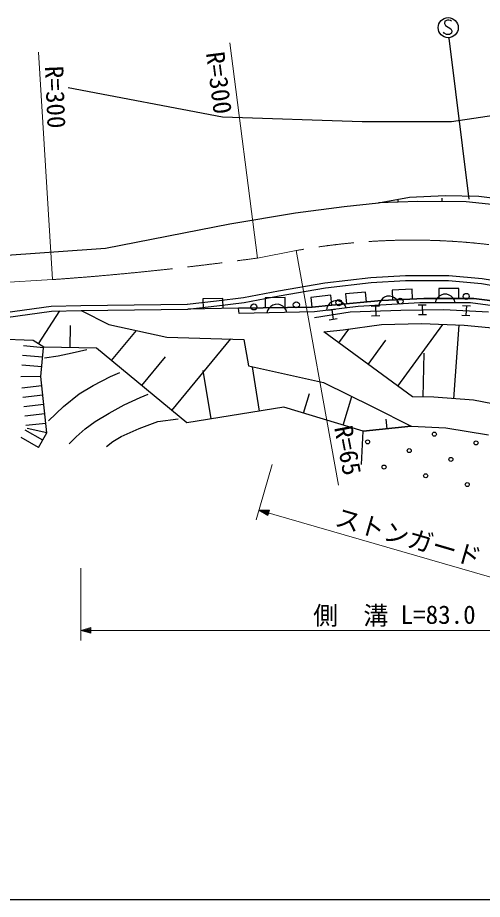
# Model space of a CAD drawing. Units: millimetres, scale not verified. Extents: x 40000 to 680000, y 20000 to 380000.
# Drawn here: x 474647 to 520990, y 205000 to 292827 of the extents above; entities that cross this region are included whole.
import ezdxf
from ezdxf.enums import TextEntityAlignment as Align

# ---------------------------------------------------------------- set-up
doc = ezdxf.new("R2010")
doc.units = ezdxf.units.MM
doc.header["$LTSCALE"] = 1000
doc.linetypes.add('CHAIN', pattern=[18.5, 12, -1.5, 3.5, -1.5])
for name, color, linetype, lineweight in [('M-BGD', 7, 'Continuous', 25), ('M-BGD-EXST', 7, 'Continuous', 25), ('M-BMK', 2, 'CHAIN', 13), ('M-STR-HTXT', 7, 'Continuous', 13), ('M-TTL-BAND', 7, 'Continuous', 25)]:
    doc.layers.add(name, color=color, linetype=linetype, lineweight=lineweight)
doc.styles.add('ＭＳ ゴシック', font='')
doc.styles.get('ＭＳ ゴシック').set_extended_font_data('MS Gothic')

msp = doc.modelspace()

# ---------------------------------------------------------------- linework, layer by layer
at = {"layer": 'M-BGD'}
for p, q in [((495089, 282907), (479686, 285843)), ((528387, 283989), (517924, 282444)), ((509007, 282444), (495089, 282907)), ((517924, 282444), (509007, 282444)), ((510623, 274367), (513733, 274950)), ((513733, 274950), (517281, 275096)), ((517281, 275096), (520635, 275047)), ((520635, 275047), (524280, 274562)), ((502372, 273396), (507220, 274027)), ((507220, 274027), (510623, 274367)), ((514560, 274513), (510623, 274367)), ((512591, 274440), (512583, 274663)), ((519371, 274464), (514560, 274513)), ((516965, 274489), (516969, 274845)), ((522871, 274124), (519371, 274464)), ((495810, 272279), (502372, 273396)), ((483416, 269851), (495810, 272279)), ((467571, 268734), (483416, 269851)), ((509866, 266958), (513314, 267126)), ((513314, 267126), (517642, 267126)), ((517642, 267126), (520976, 266831)), ((500651, 265619), (505291, 266413)), ((505291, 266413), (509866, 266958)), ((505363, 265919), (509907, 266460)), ((505363, 265919), (509907, 266460)), ((509907, 266460), (513326, 266627)), ((509907, 266460), (513326, 266627)), ((513326, 266627), (517620, 266627)), ((513326, 266627), (517620, 266627)), ((517620, 266627), (520914, 266335)), ((517620, 266627), (520914, 266335)), ((520914, 266335), (524255, 265794)), ((520914, 266335), (524255, 265794)), ((520976, 266831), (524344, 266285)), ((497156, 264954), (500651, 265619)), ((500735, 265127), (505363, 265919)), ((500735, 265127), (505363, 265919)), ((509347, 265496), (507356, 265312)), ((507356, 265312), (507448, 264318)), ((509439, 264502), (509347, 265496)), ((513983, 265790), (511986, 265691)), ((511986, 265691), (512035, 264694)), ((514032, 264792), (513983, 265790)), ((518644, 265846), (516645, 265846)), ((516645, 265846), (516645, 264847)), ((517123, 265269), (516884, 265190)), ((517443, 265269), (517123, 265269)), ((517683, 265190), (517443, 265269)), ((518644, 264847), (518644, 265846)), ((491548, 264290), (494462, 264623)), ((495116, 264859), (493117, 264821)), ((493117, 264821), (493136, 263823)), ((494462, 264623), (497156, 264954)), ((494523, 264127), (497233, 264461)), ((494523, 264127), (497233, 264461)), ((495135, 263860), (495116, 264859)), ((497233, 264461), (500735, 265127)), ((497233, 264461), (500735, 265127)), ((501323, 264941), (499324, 264918)), ((499324, 264918), (499335, 263919)), ((501334, 263942), (501323, 264941)), ((505871, 265175), (503884, 264964)), ((503884, 264964), (503989, 263971)), ((505932, 264488), (505748, 264345)), ((505977, 264182), (505871, 265175)), ((506160, 264597), (505932, 264488)), ((505963, 264181), (510924, 264639)), ((510924, 264639), (505963, 264181)), ((506477, 264637), (506160, 264597)), ((506725, 264588), (506477, 264637)), ((506938, 264493), (506725, 264588)), ((507162, 264320), (506938, 264493)), ((514761, 264431), (508591, 264056)), ((510744, 264427), (510678, 264183)), ((510851, 264633), (510744, 264427)), ((511038, 264845), (510851, 264633)), ((510924, 264639), (515143, 264847)), ((515143, 264847), (510924, 264639)), ((511231, 264976), (511038, 264845)), ((511465, 265071), (511231, 264976)), ((511784, 265090), (511465, 265071)), ((512029, 265025), (511784, 265090)), ((512236, 264917), (512029, 265025)), ((512447, 264730), (512236, 264917)), ((512579, 264538), (512447, 264730)), ((512673, 264304), (512579, 264538)), ((519806, 264431), (514761, 264431)), ((515143, 264847), (520146, 264847)), ((520146, 264847), (515143, 264847)), ((516364, 264670), (516284, 264431)), ((516484, 264870), (516364, 264670)), ((516684, 265070), (516484, 264870)), ((516884, 265190), (516684, 265070)), ((517883, 265070), (517683, 265190)), ((518083, 264870), (517883, 265070)), ((518203, 264670), (518083, 264870)), ((518283, 264431), (518203, 264670)), ((524183, 263847), (519806, 264431)), ((520146, 264847), (525066, 264222)), ((525066, 264222), (520146, 264847)), ((473400, 263453), (477994, 264103)), ((473464, 262958), (478033, 263604)), ((473464, 262958), (478033, 263604)), ((476734, 260329), (478849, 263615)), ((477994, 264103), (480967, 264145)), ((478033, 263604), (480974, 263646)), ((478033, 263604), (480974, 263646)), ((480967, 264145), (491598, 264293)), ((480974, 263646), (491605, 263794)), ((480974, 263646), (483747, 262256)), ((491605, 263794), (494523, 264127)), ((491605, 263794), (494523, 264127)), ((496666, 263889), (491605, 263794)), ((496666, 263889), (504004, 263972)), ((504004, 263972), (496666, 263889)), ((496750, 263348), (496666, 263889)), ((504255, 263514), (496750, 263348)), ((499578, 263650), (499503, 263409)), ((499694, 263852), (499578, 263650)), ((499889, 264056), (499694, 263852)), ((500086, 264181), (499889, 264056)), ((500324, 264266), (500086, 264181)), ((500644, 264273), (500324, 264266)), ((500885, 264198), (500644, 264273)), ((501088, 264083), (500885, 264198)), ((501292, 263888), (501088, 264083)), ((501417, 263691), (501292, 263888)), ((501502, 263453), (501417, 263691)), ((504004, 263972), (505963, 264181)), ((505963, 264181), (504004, 263972)), ((508591, 264056), (504255, 263514)), ((504266, 262973), (507810, 263514)), ((505481, 263909), (505431, 263661)), ((505575, 264122), (505481, 263909)), ((505568, 263677), (506358, 263797)), ((505748, 264345), (505575, 264122)), ((505963, 263737), (506114, 262750)), ((507305, 264137), (507162, 264320)), ((507414, 263909), (507305, 264137)), ((507810, 263514), (512855, 263681)), ((509916, 264083), (510716, 264110)), ((510316, 264097), (510349, 263098)), ((512855, 263681), (517149, 263764)), ((514592, 264214), (515392, 264229)), ((514992, 264222), (515012, 263223)), ((517149, 263764), (521610, 263514)), ((519008, 264160), (519807, 264115)), ((519407, 264138), (519351, 263141)), ((506509, 262810), (505719, 262689)), ((510749, 263112), (509949, 263085)), ((515411, 263231), (514612, 263215)), ((519751, 263118), (518952, 263163)), ((479893, 259951), (479925, 262159)), ((483747, 262256), (489535, 261009)), ((506664, 260439), (507661, 261801)), ((507108, 261723), (510944, 262264)), ((510944, 262264), (514905, 262348)), ((512556, 256134), (517042, 262264)), ((514905, 262348), (519157, 262181)), ((518136, 254871), (518676, 262200)), ((519157, 262181), (524452, 261681)), ((484023, 258672), (486501, 261663)), ((489535, 261009), (497214, 260782)), ((505191, 261515), (507108, 261723)), ((514029, 255058), (505191, 261515)), ((476205, 260669), (472346, 260820)), ((477226, 259951), (475236, 260134)), ((477264, 259988), (476205, 260669)), ((482522, 259913), (477264, 259988)), ((490025, 253708), (495918, 260821)), ((497214, 260782), (497668, 258136)), ((509610, 258286), (511371, 260693)), ((477138, 258993), (475147, 259176)), ((476961, 257078), (477226, 259951)), ((491526, 252467), (482522, 259913)), ((515092, 255037), (515178, 259416)), ((477050, 258036), (475059, 258219)), ((487024, 256190), (489398, 259056)), ((493941, 252854), (493164, 257692)), ((497668, 258136), (505159, 256473)), ((498771, 253629), (498061, 258049)), ((476961, 257078), (474963, 257062)), ((477567, 251484), (476961, 257078)), ((505159, 256473), (510077, 254054)), ((477062, 256146), (475075, 255931)), ((477163, 255213), (475176, 254999)), ((503163, 253421), (503756, 255386)), ((507116, 252230), (507978, 255086)), ((516155, 255016), (514029, 255058)), ((520116, 254725), (516155, 255016)), ((524952, 253767), (520116, 254725)), ((477264, 254281), (475277, 254066)), ((501187, 254016), (491526, 252467)), ((509093, 251635), (501187, 254016)), ((510077, 254054), (513898, 252126)), ((477365, 253348), (475378, 253134)), ((477466, 252416), (475478, 252201)), ((513898, 252126), (509093, 251635)), ((509093, 251635), (513898, 252126)), ((511495, 251881), (511399, 252825)), ((513898, 252126), (517358, 251978)), ((477150, 250747), (475410, 251728)), ((477567, 251484), (475609, 251886)), ((476734, 250010), (477567, 251484)), ((508950, 248321), (509093, 251635)), ((517358, 251978), (521611, 251286)), ((476734, 250010), (474993, 250991))]:
    msp.add_line(p, q, dxfattribs=at)
for points in [[(477337, 258956), (478704, 259153), (480071, 259454), (481537, 259763)], [(477740, 252661), (479234, 254077), (480769, 255343), (482166, 256171), (483898, 257068), (484848, 257463)], [(479800, 250361), (480487, 251087), (481387, 251880), (482393, 252603), (483760, 253432), (485285, 254264), (486853, 254996), (487675, 255324)], [(483516, 250119), (484150, 250608), (484967, 251094), (486767, 251902), (488629, 252601), (490664, 252863)]]:
    msp.add_lwpolyline(points, dxfattribs=at)
for centre, major_axis in [((519378, 265056), (300, 0)), ((502438, 264220), (300, 0)), ((506673, 264429), (300, 0)), ((512798, 264581), (300, 0)), ((498203, 264011), (300, 0)), ((516206, 251337), (200, 0)), ((509546, 250569), (200, 0)), ((520356, 250467), (200, 0)), ((513696, 249699), (200, 0)), ((517846, 248829), (200, 0)), ((511185, 248061), (200, 0)), ((515335, 247191), (200, 0)), ((519485, 246321), (200, 0))]:
    msp.add_ellipse(centre, major_axis=major_axis, ratio=0.999162, dxfattribs=at)
at = {"layer": 'M-BGD-EXST'}
for p, q in [((517260, 292467), (517220, 292227)), ((517500, 292586), (517260, 292467)), ((517660, 292586), (517500, 292586)), ((517820, 292547), (517660, 292586)), ((517900, 292467), (517820, 292547)), ((517220, 292227), (517300, 292027)), ((517300, 292027), (517860, 291708)), ((517860, 291708), (517940, 291508)), ((517180, 291268), (517100, 291388)), ((517420, 291149), (517180, 291268)), ((517700, 291149), (517420, 291149)), ((517637, 290771), (519625, 274752)), ((517900, 291268), (517700, 291149)), ((517940, 291508), (517900, 291268))]:
    msp.add_line(p, q, dxfattribs=at)
msp.add_ellipse((517580, 291828), major_axis=(999, 0), ratio=0.999162, dxfattribs=at)
at = {"layer": 'M-BMK'}
for p, q in [((498560, 268883), (502425, 269626)), ((478139, 266733), (462733, 265830))]:
    msp.add_line(p, q, dxfattribs=at)
for centre, major_axis, start_param, end_param in [((514016, 205759), (64963, 0), 0.883674, 1.750179), ((514016, 205759), (64963, 0), 0.883674, 1.750179), ((456960, 565563), (299829, 0), 4.783085, 4.851585), ((456960, 565563), (299829, 0), 4.783085, 4.851585)]:
    msp.add_ellipse(centre, major_axis=major_axis, ratio=0.999162, start_param=start_param, end_param=end_param, dxfattribs=at)
at = {"layer": 'M-STR-HTXT'}
for p, q in [((498560, 268883), (495796, 290319)), ((498560, 268883), (495796, 290319)), ((478139, 266733), (476732, 289389)), ((502425, 269626), (506631, 246273)), ((500027, 248305), (498436, 242814)), ((498714, 243773), (535138, 233238)), ((498714, 243773), (499752, 243764)), ((499596, 243227), (498714, 243773)), ((498983, 243695), (499691, 243698)), ((499580, 243314), (498983, 243695)), ((499137, 243651), (499631, 243632)), ((499564, 243402), (499137, 243651)), ((499367, 243584), (499570, 243567)), ((499548, 243490), (499367, 243584)), ((499570, 243567), (499548, 243490)), ((499631, 243632), (499564, 243402)), ((499691, 243698), (499580, 243314)), ((499752, 243764), (499596, 243227)), ((480943, 238002), (480943, 230790)), ((480943, 231789), (481942, 232068)), ((481223, 231789), (481902, 231988)), ((481382, 231789), (481862, 231909)), ((481862, 231909), (481862, 231669)), ((481902, 231988), (481902, 231589)), ((481942, 232068), (481942, 231509)), ((480943, 231789), (539553, 231789)), ((481942, 231509), (480943, 231789)), ((481902, 231589), (481223, 231789)), ((481862, 231669), (481382, 231789)), ((481622, 231789), (481822, 231829)), ((481822, 231749), (481622, 231789)), ((481822, 231829), (481822, 231749))]:
    msp.add_line(p, q, dxfattribs=at)
at = {"layer": 'M-TTL-BAND'}
msp.add_line((40000, 205000), (579000, 205000), dxfattribs=at)

# ---------------------------------------------------------------- texts
at = {"layer": 'M-STR-HTXT', "style": 'ＭＳ ゴシック'}
for s, rotation, p in [('R=300', 277.306, (492886, 289237)), ('R=300', 272.402, (476822, 287961)), ('R=65', 280.909, (505665, 251892)), ('ストンガード', 343.813, (506014, 241741))]:
    msp.add_text(s, height=1833, rotation=rotation, dxfattribs=at).set_placement(p, align=Align.BOTTOM_LEFT)
for s, p in [('側\u3000溝', (504113, 231808)), ('L=83.0', (512839, 231894))]:
    msp.add_text(s, height=1833, dxfattribs=at).set_placement(p, align=Align.BOTTOM_LEFT)

doc.saveas('drawing.dxf')
